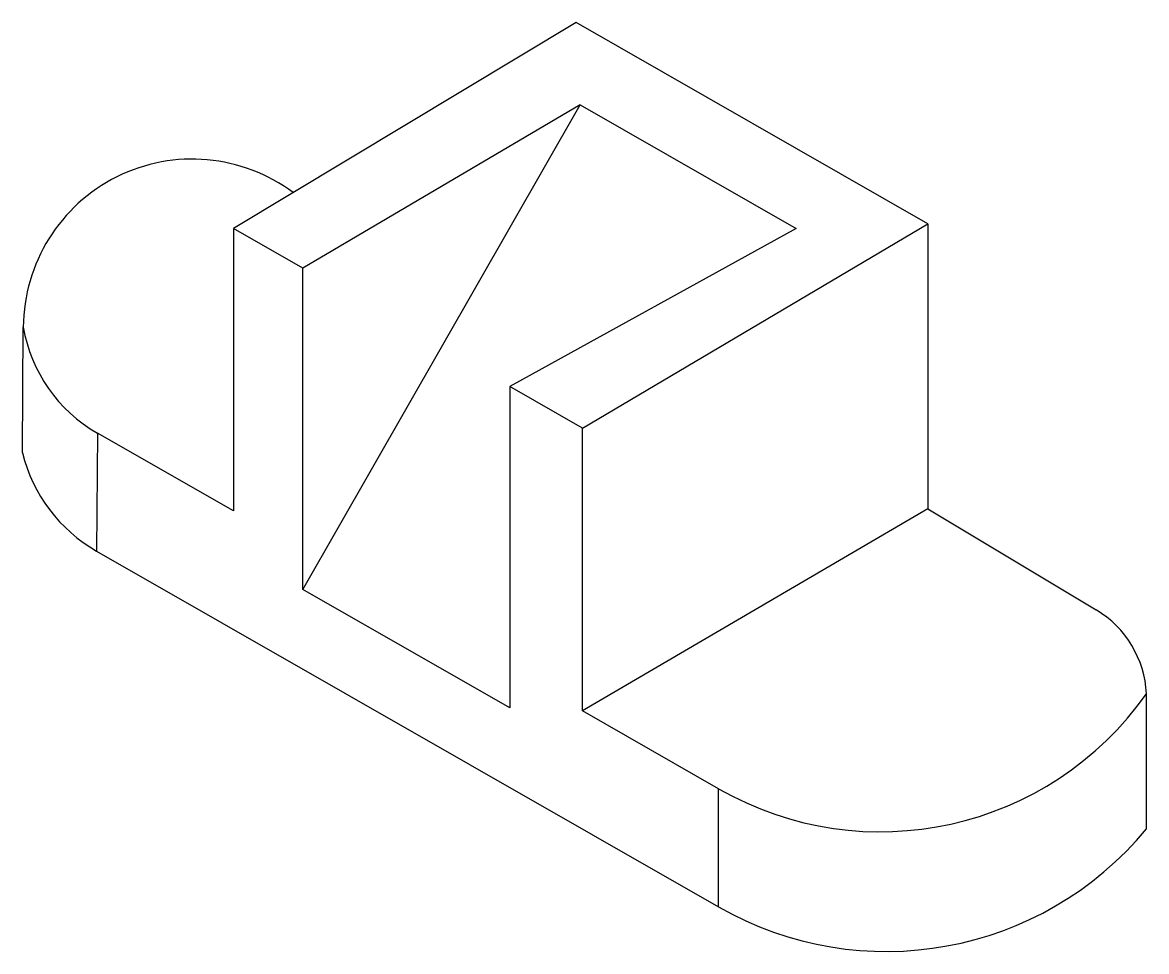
# Model space of a CAD drawing. Header units: millimetres. Extents: x -77 to 104, y -102 to 47.
import ezdxf

# ---------------------------------------------------------------- set-up
doc = ezdxf.new("R2010")
doc.units = ezdxf.units.MM
doc.layers.get('0').update_dxf_attribs({"linetype": 'CONTINUOUS'})

msp = doc.modelspace()

# ---------------------------------------------------------------- linework, layer by layer
for p, q in [((12.08, 47.22), (-43.05, 14.09)), ((68.68, 14.85), (12.08, 47.22)), ((-31.87, -43.98), (12.7, 33.99)), ((12.7, 33.99), (-31.87, 7.7)), ((12.7, 33.99), (47.5, 14.09)), ((13.08, -18), (68.68, 14.85)), ((68.68, 14.85), (68.68, -31)), ((-31.87, 7.7), (-43.05, 14.09)), ((-43.05, 14.09), (-43.05, -31.33)), ((47.5, 14.09), (1.4, -11.32)), ((-31.87, -43.98), (-31.87, 7.7)), ((-77, -22), (-76.87, -1.76)), ((13.08, -18), (1.4, -11.32)), ((1.4, -11.32), (1.4, -63)), ((13.08, -63.47), (13.08, -18)), ((-64.95, -18.81), (-65.07, -37.79)), ((-43.05, -31.33), (-64.95, -18.81)), ((68.68, -31), (13.08, -63.47)), ((68.68, -31), (95.75, -47.23)), ((-65.07, -37.79), (35, -95)), ((1.4, -63), (-31.87, -43.98)), ((103.85, -82.43), (103.85, -60.71)), ((35, -76), (13.08, -63.47)), ((35, -95), (35, -76))]:
    msp.add_line(p, q)
for centre, radius, start, end in [((-49.69, -1.93), 27.18, 53.3027, 179.6355), ((-52.86, 2.34), 24.36, 189.6822, 240.2422), ((-52.59, -15.95), 25.15, 193.9104, 240.2422), ((87.16, -61.57), 16.71, 2.9294, 59.0477), ((61.02, -30.49), 52.42, 240.2422, 324.7958), ((61.96, -47.84), 54.32, 240.2422, 320.4555)]:
    msp.add_arc(centre, radius, start, end)

doc.saveas('drawing.dxf')
